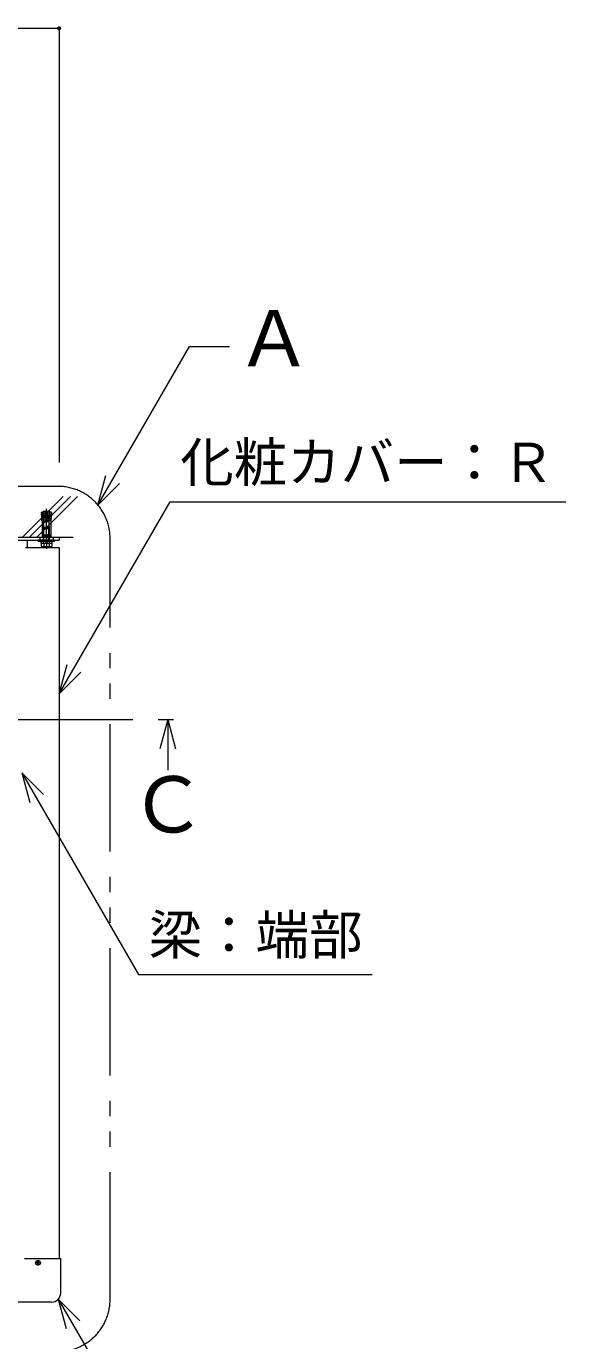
# Model space of a CAD drawing. Units: millimetres, scale not verified. Extents: x -10001 to 9999, y -6925 to 6925.
# Drawn here: x -5225 to -4166, y 1993 to 4576 of the extents above; entities that cross this region are included whole.
import ezdxf
from ezdxf.enums import TextEntityAlignment as Align

# ---------------------------------------------------------------- set-up
doc = ezdxf.new("R2010")
doc.units = ezdxf.units.MM
doc.header["$LTSCALE"] = 50
for name, pattern in [('CHAIN1', [8, 5, -1, 1, -1]), ('DASHED1', [1.8, 1.2, -0.6]), ('DASHED2', [3, 2, -1]), ('DOUBLE_CHAIN1', [8.8, 5, -1, 0.6, -0.6, 0.6, -1])]:
    doc.linetypes.add(name, pattern=pattern)
for name, color, linetype, lineweight in [('1-0_1-8', 4, 'Continuous', 9), ('1-A_1-7', 7, 'Continuous', 9), ('1-F_1-1', 5, 'Continuous', 9), ('2-2_1-6', 2, 'Continuous', 9), ('2-3_1-0', 7, 'Continuous', 9), ('2-4_1-2', 3, 'Continuous', 9)]:
    doc.layers.add(name, color=color, linetype=linetype, lineweight=lineweight)
doc.styles.add('ＭＳ ゴシック', font='')
doc.styles.get('ＭＳ ゴシック').set_extended_font_data('MS Gothic')

msp = doc.modelspace()

# ---------------------------------------------------------------- linework, layer by layer
at = {"layer": '1-0_1-8', "color": 3}
for p, q in [((-5084.56, 3635.27), (-4904.66, 3946.87)), ((-4904.66, 3946.87), (-4826.11, 3946.87)), ((-5084.56, 3635.27), (-5069.03, 3693.23)), ((-5084.56, 3635.27), (-5042.13, 3677.7)), ((-5160.68, 3264.2), (-4942.97, 3641.29)), ((-4942.97, 3641.29), (-4166.12, 3641.29)), ((-5160.68, 3264.2), (-5145.15, 3322.15)), ((-5160.68, 3264.2), (-5118.25, 3306.63)), ((-5233.68, 3109.04), (-5191.25, 3066.61)), ((-5233.68, 3109.04), (-5218.15, 3051.08)), ((-5233.68, 3109.04), (-5004.93, 2712.84)), ((-5004.93, 2712.84), (-4546.01, 2712.84)), ((-5162.34, 2074.93), (-5146.81, 2016.97)), ((-5162.34, 2074.93), (-5119.91, 2032.5)), ((-5162.34, 2074.93), (-5040.75, 1864.34))]:
    msp.add_line(p, q, dxfattribs=at)
at = {"layer": '1-0_1-8', "color": 3, "linetype": 'DOUBLE_CHAIN1'}
for p, q in [((-5163.18, 3672.01), (-5358.18, 3672.01)), ((-5060.68, 2074.51), (-5060.68, 3569.51)), ((-7466.12, 3214.08), (-4908.28, 3214.08))]:
    msp.add_line(p, q, dxfattribs=at)
at = {"layer": '1-0_1-8', "color": 7}
for q in [(-4963.15, 3156.13), (-4947.62, 3114.08), (-4932.09, 3156.13)]:
    msp.add_line((-4947.62, 3214.08), q, dxfattribs=at)
at = {"layer": '1-0_1-8', "color": 3, "linetype": 'DOUBLE_CHAIN1'}
for centre, start, end in [((-5163.18, 3569.51), 0, 90), ((-5163.18, 2074.51), 270, 0)]:
    msp.add_arc(centre, 102.5, start, end, dxfattribs=at)
at = {"layer": '1-A_1-7', "color": 3}
for p, q in [((-5260.68, 4572.01), (-5160.68, 4572.01)), ((-5160.68, 4572.01), (-5160.68, 3719.02))]:
    msp.add_line(p, q, dxfattribs=at)
at = {"layer": '1-A_1-7'}
for points in [[(-5160.68, 4576.01), (-5164.68, 4572.01), (-5161.18, 4575.98)], [(-5160.68, 4576.01), (-5160.68, 4572.01), (-5164.68, 4572.01)], [(-5161.18, 4575.98), (-5164.68, 4572.01), (-5164.67, 4572.26)], [(-5160.68, 4572.01), (-5164.65, 4571.51), (-5164.68, 4572.01)], [(-5161.18, 4575.98), (-5164.67, 4572.26), (-5161.68, 4575.88)], [(-5161.68, 4575.88), (-5164.67, 4572.26), (-5164.61, 4572.76)], [(-5160.68, 4572.01), (-5164.55, 4571.01), (-5164.65, 4571.51)], [(-5161.68, 4575.88), (-5164.61, 4572.76), (-5162.15, 4575.73)], [(-5162.15, 4575.73), (-5164.61, 4572.76), (-5164.48, 4573.24)], [(-5160.68, 4572.01), (-5164.4, 4570.53), (-5164.55, 4571.01)], [(-5162.15, 4575.73), (-5164.48, 4573.24), (-5162.61, 4575.51)], [(-5162.61, 4575.51), (-5164.48, 4573.24), (-5164.3, 4573.71)], [(-5160.68, 4572.01), (-5164.19, 4570.08), (-5164.4, 4570.53)], [(-5162.61, 4575.51), (-5164.3, 4573.71), (-5163.03, 4575.24)], [(-5163.03, 4575.24), (-5164.3, 4573.71), (-5164.06, 4574.15)], [(-5160.68, 4572.01), (-5163.92, 4569.66), (-5164.19, 4570.08)], [(-5163.03, 4575.24), (-5164.06, 4574.15), (-5163.42, 4574.92)], [(-5163.42, 4574.92), (-5164.06, 4574.15), (-5163.76, 4574.56)], [(-5160.68, 4572.01), (-5163.6, 4569.27), (-5163.92, 4569.66)], [(-5160.68, 4572.01), (-5163.23, 4568.93), (-5163.6, 4569.27)], [(-5160.68, 4568.01), (-5163.23, 4568.93), (-5160.68, 4572.01)], [(-5160.43, 4576), (-5160.68, 4572.01), (-5160.68, 4576.01)], [(-5159.93, 4575.94), (-5160.68, 4572.01), (-5160.43, 4576)], [(-5159.44, 4575.81), (-5160.68, 4572.01), (-5159.93, 4575.94)], [(-5158.98, 4575.63), (-5160.68, 4572.01), (-5159.44, 4575.81)], [(-5158.54, 4575.38), (-5160.68, 4572.01), (-5158.98, 4575.63)], [(-5158.13, 4575.09), (-5160.68, 4572.01), (-5158.54, 4575.38)], [(-5157.76, 4574.75), (-5160.68, 4572.01), (-5158.13, 4575.09)], [(-5157.76, 4574.75), (-5156.68, 4572.01), (-5160.68, 4572.01)], [(-5156.68, 4572.01), (-5160.68, 4568.01), (-5160.68, 4572.01)], [(-5156.68, 4572.01), (-5160.18, 4568.04), (-5160.68, 4568.01)], [(-5156.69, 4571.76), (-5160.18, 4568.04), (-5156.68, 4572.01)], [(-5156.69, 4571.76), (-5159.69, 4568.13), (-5160.18, 4568.04)], [(-5156.75, 4571.26), (-5159.69, 4568.13), (-5156.69, 4571.76)], [(-5157.44, 4574.36), (-5156.68, 4572.01), (-5157.76, 4574.75)], [(-5157.18, 4573.93), (-5156.68, 4572.01), (-5157.44, 4574.36)], [(-5156.96, 4573.48), (-5156.68, 4572.01), (-5157.18, 4573.93)], [(-5156.81, 4573), (-5156.68, 4572.01), (-5156.96, 4573.48)], [(-5156.71, 4572.51), (-5156.68, 4572.01), (-5156.81, 4573)], [(-5160.68, 4568.01), (-5162.82, 4568.63), (-5163.23, 4568.93)], [(-5160.68, 4568.01), (-5162.38, 4568.39), (-5162.82, 4568.63)], [(-5160.68, 4568.01), (-5161.92, 4568.2), (-5162.38, 4568.39)], [(-5160.68, 4568.01), (-5161.43, 4568.08), (-5161.92, 4568.2)], [(-5160.68, 4568.01), (-5160.93, 4568.02), (-5161.43, 4568.08)], [(-5156.75, 4571.26), (-5159.21, 4568.29), (-5159.69, 4568.13)], [(-5156.88, 4570.77), (-5159.21, 4568.29), (-5156.75, 4571.26)], [(-5156.88, 4570.77), (-5158.75, 4568.5), (-5159.21, 4568.29)], [(-5157.06, 4570.3), (-5158.75, 4568.5), (-5156.88, 4570.77)], [(-5157.06, 4570.3), (-5158.33, 4568.77), (-5158.75, 4568.5)], [(-5157.3, 4569.86), (-5158.33, 4568.77), (-5157.06, 4570.3)], [(-5157.3, 4569.86), (-5157.94, 4569.09), (-5158.33, 4568.77)], [(-5157.6, 4569.46), (-5157.94, 4569.09), (-5157.3, 4569.86)]]:
    msp.add_solid(points, dxfattribs=at)
at = {"layer": '1-F_1-1'}
for p, q in [((-5360.68, 3572.01), (-5160.68, 3572.01)), ((-5360.68, 3566.01), (-5160.68, 3566.01)), ((-5223.68, 3566.01), (-5223.68, 3551.76)), ((-5160.68, 3572.01), (-5160.68, 3566.01))]:
    msp.add_line(p, q, dxfattribs=at)
at = {"layer": '1-F_1-1', "linetype": 'DASHED2'}
for p, q in [((-5198.68, 3572.01), (-5198.68, 3566.01)), ((-5172.68, 3572.01), (-5172.68, 3566.01))]:
    msp.add_line(p, q, dxfattribs=at)
at = {"layer": '1-F_1-1', "color": 3, "linetype": 'CHAIN1'}
msp.add_line((-5185.68, 3578.04), (-5185.68, 3549.25), dxfattribs=at)
at = {"layer": '2-2_1-6', "color": 5}
for p, q in [((-5226.68, 3551.76), (-5160.68, 3551.76)), ((-5160.68, 3551.76), (-5160.68, 2155.01)), ((-5228.68, 2155.01), (-5157.68, 2155.01)), ((-5157.68, 2087.01), (-5157.68, 2155.01)), ((-5175.68, 2069.01), (-5243.68, 2069.01))]:
    msp.add_line(p, q, dxfattribs=at)
at = {"layer": '2-2_1-6', "color": 3, "linetype": 'CHAIN1'}
for p, q in [((-5207.37, 2146.51), (-5196.99, 2146.51)), ((-5202.18, 2141.28), (-5202.18, 2151.74))]:
    msp.add_line(p, q, dxfattribs=at)
at = {"layer": '2-2_1-6'}
for p, q in [((-5204.33, 2146.01), (-5204.33, 2147.01)), ((-5202.68, 2147.01), (-5204.33, 2147.01)), ((-5204.33, 2146.01), (-5202.68, 2146.01)), ((-5202.68, 2148.66), (-5201.68, 2148.66)), ((-5202.68, 2147.01), (-5202.68, 2148.66)), ((-5202.68, 2144.36), (-5202.68, 2146.01)), ((-5202.68, 2144.36), (-5201.68, 2144.36)), ((-5201.68, 2148.66), (-5201.68, 2147.01)), ((-5201.68, 2147.01), (-5200.03, 2147.01)), ((-5201.68, 2146.01), (-5201.68, 2144.36))]:
    msp.add_line(p, q, dxfattribs=at)
msp.add_lwpolyline([(-5201.68, 2146.01), (-5200.03, 2146.01), (-5200.03, 2147.01)], dxfattribs=at)
msp.add_circle((-5202.18, 2146.51), 4.7, dxfattribs=at)
at = {"layer": '2-2_1-6', "color": 5}
msp.add_arc((-5175.68, 2087.01), 18, 270, 0, dxfattribs=at)
at = {"layer": '2-3_1-0'}
for p, q in [((-5232.82, 3572.01), (-5152.82, 3652.01)), ((-5218.68, 3572.01), (-5138.68, 3652.01)), ((-5204.54, 3572.01), (-5124.54, 3652.01)), ((-7335.08, 3572.01), (-5132.99, 3572.01))]:
    msp.add_line(p, q, dxfattribs=at)
at = {"layer": '2-4_1-2'}
for p, q in [((-5195.8, 3620.52), (-5195.59, 3617.83)), ((-5187.56, 3618.46), (-5195.59, 3617.83)), ((-5187.37, 3615.97), (-5195.39, 3615.34)), ((-5195.06, 3621.38), (-5187.83, 3621.95)), ((-5192.58, 3622.21), (-5191.78, 3623.01)), ((-5192.58, 3622.21), (-5178.78, 3622.21)), ((-5192.51, 3621.58), (-5192.58, 3622.21)), ((-5191.78, 3623.01), (-5179.58, 3623.01)), ((-5187.83, 3621.95), (-5186.28, 3602.01)), ((-5183.53, 3621.95), (-5185.08, 3602.01)), ((-5183.99, 3615.97), (-5175.97, 3615.34)), ((-5183.8, 3618.46), (-5175.77, 3617.83)), ((-5176.3, 3621.38), (-5183.53, 3621.95)), ((-5178.78, 3622.21), (-5179.58, 3623.01)), ((-5178.85, 3621.58), (-5178.78, 3622.21)), ((-5175.56, 3620.52), (-5175.77, 3617.83)), ((-5195.39, 3615.34), (-5195.32, 3614.34)), ((-5187.29, 3614.97), (-5195.32, 3614.34)), ((-5187.1, 3612.48), (-5195.12, 3611.85)), ((-5195.12, 3611.85), (-5195.04, 3610.85)), ((-5195.04, 3610.85), (-5187.02, 3611.48)), ((-5194.85, 3608.36), (-5186.82, 3608.99)), ((-5194.85, 3608.36), (-5194.77, 3607.36)), ((-5186.75, 3607.99), (-5194.77, 3607.36)), ((-5186.55, 3605.5), (-5194.58, 3604.87)), ((-5186.28, 3602.01), (-5185.08, 3602.01)), ((-5184.81, 3605.5), (-5176.78, 3604.87)), ((-5184.61, 3607.99), (-5176.59, 3607.36)), ((-5176.51, 3608.36), (-5184.54, 3608.99)), ((-5176.32, 3610.85), (-5184.34, 3611.48)), ((-5184.26, 3612.48), (-5176.24, 3611.85)), ((-5184.07, 3614.97), (-5176.04, 3614.34)), ((-5176.51, 3608.36), (-5176.59, 3607.36)), ((-5176.24, 3611.85), (-5176.32, 3610.85)), ((-5175.97, 3615.34), (-5176.04, 3614.34)), ((-5193.53, 3572.01), (-5177.83, 3572.01))]:
    msp.add_line(p, q, dxfattribs=at)
at = {"layer": '2-4_1-2', "linetype": 'DASHED1'}
for p, q in [((-5193.47, 3621.51), (-5192.39, 3620.59)), ((-5190.93, 3608.01), (-5192.51, 3621.58)), ((-5180.43, 3608.01), (-5178.85, 3621.58)), ((-5177.89, 3621.51), (-5178.97, 3620.59)), ((-5191.68, 3592.01), (-5190.93, 3594.81)), ((-5191.68, 3592.01), (-5179.68, 3592.01)), ((-5191.68, 3575.76), (-5191.68, 3592.01)), ((-5190.84, 3603.01), (-5190.93, 3608.01)), ((-5180.52, 3603.01), (-5180.43, 3608.01)), ((-5179.68, 3592.01), (-5180.43, 3594.81)), ((-5179.68, 3575.76), (-5179.68, 3592.01)), ((-5190.93, 3576.51), (-5192.43, 3575.01)), ((-5192.43, 3572.51), (-5192.43, 3575.01)), ((-5192.43, 3575.01), (-5178.93, 3575.01)), ((-5190.93, 3576.51), (-5180.43, 3576.51)), ((-5180.43, 3576.51), (-5178.93, 3575.01)), ((-5178.93, 3572.51), (-5178.93, 3575.01))]:
    msp.add_line(p, q, dxfattribs=at)
at = {"layer": '2-4_1-2', "linetype": 'CHAIN1'}
msp.add_line((-5185.68, 3567.01), (-5185.68, 3628.01), dxfattribs=at)
at = {"layer": '2-4_1-2', "color": 7, "linetype": 'DASHED1'}
for p, q in [((-5181.68, 3590.51), (-5189.68, 3590.51)), ((-5179.68, 3588.51), (-5181.68, 3590.51)), ((-5191.68, 3560.51), (-5191.68, 3588.51)), ((-5190.68, 3565.51), (-5191.68, 3564.51)), ((-5191.68, 3565.51), (-5179.68, 3565.51)), ((-5190.68, 3565.51), (-5190.68, 3589.51)), ((-5180.68, 3565.51), (-5180.68, 3589.51)), ((-5180.68, 3565.51), (-5179.68, 3564.51)), ((-5179.68, 3560.51), (-5179.68, 3588.51))]:
    msp.add_line(p, q, dxfattribs=at)
at = {"layer": '2-4_1-2', "color": 7}
for p, q in [((-5201.68, 3563.51), (-5201.68, 3566.01)), ((-5169.68, 3566.01), (-5201.68, 3566.01)), ((-5169.68, 3563.51), (-5169.68, 3566.01)), ((-5169.68, 3563.51), (-5201.68, 3563.51)), ((-5196.43, 3563.51), (-5196.43, 3560.51)), ((-5196.43, 3560.51), (-5174.93, 3560.51)), ((-5196.07, 3560.51), (-5196.07, 3553.81)), ((-5196.07, 3553.81), (-5194.68, 3553.01)), ((-5176.68, 3553.01), (-5194.68, 3553.01)), ((-5190.88, 3560.51), (-5190.88, 3553.81)), ((-5185.68, 3563.51), (-5187.41, 3560.51)), ((-5183.95, 3563.51), (-5185.68, 3560.51)), ((-5180.48, 3560.51), (-5180.48, 3553.81)), ((-5175.29, 3553.81), (-5176.68, 3553.01)), ((-5175.29, 3560.51), (-5175.29, 3553.81)), ((-5174.93, 3563.51), (-5174.93, 3560.51))]:
    msp.add_line(p, q, dxfattribs=at)
at = {"layer": '2-4_1-2', "linetype": 'DASHED1'}
for points in [[(-5190.93, 3576.51), (-5190.93, 3601.83), (-5192.39, 3620.59)], [(-5180.43, 3576.51), (-5180.43, 3601.83), (-5178.97, 3620.59)], [(-5190.84, 3603.01), (-5190.27, 3602.01), (-5186.28, 3602.01)], [(-5180.52, 3603.01), (-5181.09, 3602.01), (-5185.08, 3602.01)]]:
    msp.add_lwpolyline(points, dxfattribs=at)
at = {"layer": '2-4_1-2'}
for points in [[(-5194.58, 3604.87), (-5194.33, 3601.69), (-5194.33, 3572.81)], [(-5176.78, 3604.87), (-5177.03, 3601.69), (-5177.03, 3572.81)]]:
    msp.add_lwpolyline(points, dxfattribs=at)
at = {"layer": '2-4_1-2', "color": 7, "linetype": 'DASHED1'}
msp.add_lwpolyline([(-5179.68, 3588.51), (-5191.68, 3588.51), (-5189.68, 3590.51)], dxfattribs=at)
at = {"layer": '2-4_1-2'}
for centre, radius, start, end in [((-5195, 3620.59), 0.8, 94.455, 184.455), ((-5197.94, 3616.4), 2.75, 337.464, 31.447), ((-5176.36, 3620.59), 0.8, 355.545, 85.545), ((-5173.42, 3616.4), 2.75, 148.553, 202.536), ((-5197.67, 3612.91), 2.75, 337.464, 31.447), ((-5197.39, 3609.42), 2.75, 337.464, 31.447), ((-5197.12, 3605.93), 2.75, 337.464, 31.447), ((-5174.24, 3605.93), 2.75, 148.553, 202.536), ((-5173.97, 3609.42), 2.75, 148.553, 202.536), ((-5173.7, 3612.91), 2.75, 148.553, 202.536), ((-5193.53, 3572.81), 0.8, 180, 270), ((-5177.83, 3572.81), 0.8, 270, 0)]:
    msp.add_arc(centre, radius, start, end, dxfattribs=at)
at = {"layer": '2-4_1-2', "linetype": 'DASHED1'}
for centre, start, end in [((-5192.93, 3572.51), 270, 0), ((-5178.43, 3572.51), 180, 270)]:
    msp.add_arc(centre, 0.5, start, end, dxfattribs=at)
at = {"layer": '2-4_1-2', "color": 7}
for centre, radius, start, end in [((-5193.47, 3557.61), 4.6, 235.61575, 304.38425), ((-5185.68, 3570.2), 17.2, 252.41205, 287.58795), ((-5177.89, 3557.61), 4.6, 235.61575, 304.38425)]:
    msp.add_arc(centre, radius, start, end, dxfattribs=at)

# ---------------------------------------------------------------- texts
at = {"layer": '1-0_1-8', "style": 'ＭＳ ゴシック'}
for s, height, p in [('Ａ', 110.7, (-4814.28, 3874.39)), ('化粧カバー：Ｒ', 76.98, (-4922.97, 3657.76)), ('Ｃ', 110.7, (-5022.89, 2958.64)), ('梁：端部', 76.98, (-4984.93, 2729.32))]:
    msp.add_text(s, height=height, dxfattribs=at).set_placement(p, align=Align.BOTTOM_LEFT)

doc.saveas('drawing.dxf')
